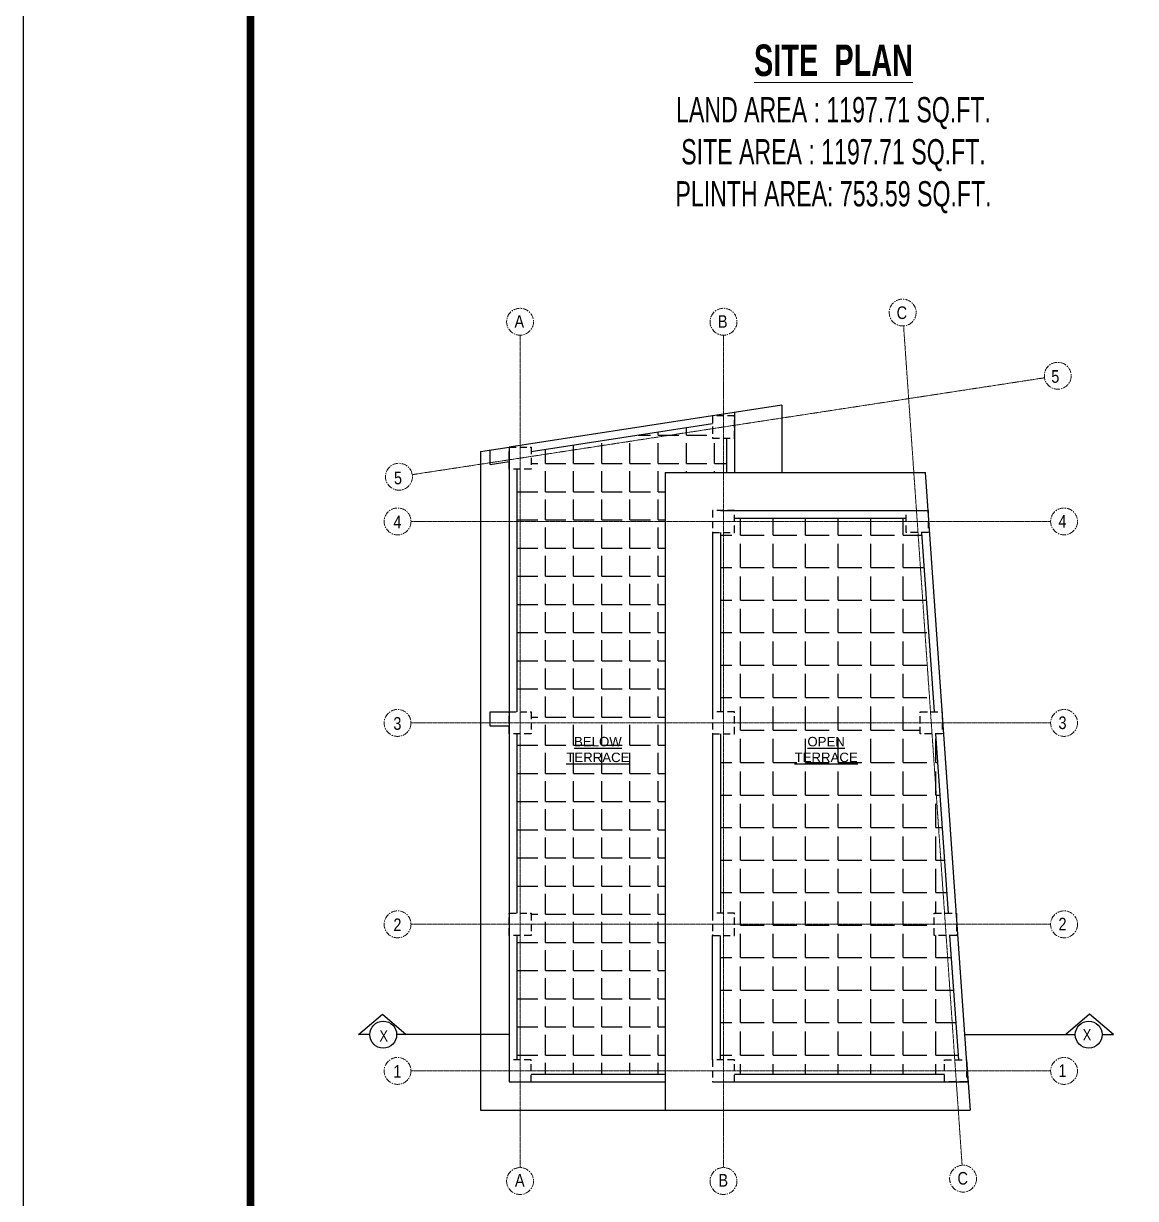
# Model space of a CAD drawing. Header units: inches. Extents: x -5142662 to -4941318, y -3361958 to -3160563.
# Drawn here: x -5012412 to -5011706, y -3261466 to -3260721 of the extents above; entities that cross this region are included whole.
import ezdxf

# ---------------------------------------------------------------- set-up
doc = ezdxf.new("R2010")
doc.units = ezdxf.units.IN
doc.header["$LTSCALE"] = 2
doc.header["$MEASUREMENT"] = 0
doc.linetypes.add('CENTER', pattern=[2, 1.25, -0.25, 0.25, -0.25])
doc.linetypes.add('HIDDEN', pattern=[0.375, 0.25, -0.125])
doc.layers.get('0').update_dxf_attribs({"linetype": 'CONTINUOUS'})
doc.layers.add('A-Hatch', color=7, linetype='CONTINUOUS')
for name, color, linetype, lineweight in [('Annotations-Bold.w', 177, 'CONTINUOUS', 13), ('TEXT', 181, 'CONTINUOUS', 25), ('Text-100.w', 254, 'CONTINUOUS', 9)]:
    doc.layers.add(name, color=color, linetype=linetype, lineweight=lineweight)
doc.styles.add('ARAIL', font='ARIALN.TTF')
doc.styles.add('Arial', font='arial.ttf', dxfattribs={"width": 0.8, "height": 12})
doc.styles.add('arial.', font='arial.ttf')

msp = doc.modelspace()

# ---------------------------------------------------------------- hatches: boundary and pattern name
at = {"layer": 'A-Hatch', "ltscale": 0.5}
h = msp.add_hatch(dxfattribs=at)
h.set_pattern_fill('ANGLE', color=256, scale=65)
h.set_pattern_definition([(0, (77468.185, -2583.883), (0, 17.875), [13, -4.875]), (90, (77468.185, -2583.883), (-17.875, 1e-15), [13, -4.875])])
h.paths.add_polyline_path([(-5012004.63, -3261005.51), (-5011965.63, -3261005.51), (-5011965.63, -3260983.58), (-5011974.63, -3260983.58), (-5011974.63, -3260974.64), (-5012089.63, -3260992.27), (-5012089.63, -3261003.35), (-5012098.63, -3261003.35), (-5012098.63, -3261157.35), (-5012089.63, -3261157.35), (-5012089.63, -3261171.35), (-5012098.63, -3261171.35), (-5012098.63, -3261285.11), (-5012089.63, -3261285.11), (-5012089.63, -3261299.11), (-5012098.63, -3261299.11), (-5012098.63, -3261378.11), (-5012089.63, -3261378.11), (-5012089.63, -3261387.11), (-5012004.63, -3261387.11)])
h.paths.add_polyline_path([(-5012068.69, -3261192.01), (-5012025.64, -3261192.01), (-5012025.64, -3261169.54), (-5012068.69, -3261169.54)], flags=24)
h = msp.add_hatch(dxfattribs=at)
h.set_pattern_fill('ANGLE', color=256, scale=75)
h.set_pattern_definition([(0, (77468.185, -2583.883), (0, 20.625), [15, -5.625]), (90, (77468.185, -2583.883), (-20.625, 1e-15), [15, -5.625])])
h.paths.add_polyline_path([(-5011832.91, -3261171.35), (-5011842.88, -3261171.35), (-5011842.88, -3261157.35), (-5011833.89, -3261157.35), (-5011841.83, -3261043.51), (-5011851.79, -3261043.51), (-5011851.79, -3261034.51), (-5011960.63, -3261034.51), (-5011960.63, -3261043.51), (-5011969.63, -3261043.51), (-5011969.63, -3261157.35), (-5011960.63, -3261157.35), (-5011960.63, -3261171.35), (-5011969.63, -3261171.35), (-5011969.63, -3261285.11), (-5011960.63, -3261285.11), (-5011960.63, -3261299.11), (-5011969.63, -3261299.11), (-5011969.63, -3261378.11), (-5011960.63, -3261378.11), (-5011960.63, -3261387.11), (-5011827.49, -3261387.11), (-5011827.49, -3261378.11), (-5011818.5, -3261378.11), (-5011824.01, -3261299.11), (-5011833.97, -3261299.11), (-5011833.97, -3261285.11), (-5011824.98, -3261285.11)])
h.paths.add_polyline_path([(-5011923.94, -3261192.01), (-5011880.89, -3261192.01), (-5011880.89, -3261169.54), (-5011923.94, -3261169.54)], flags=24)

# ---------------------------------------------------------------- linework, layer by layer
at = {"ltscale": 0.5}
for p, q in [((-5011930.63, -3260962.84), (-5012103.63, -3260989.35)), ((-5011930.63, -3260962.84), (-5011930.63, -3261005.51)), ((-5011960.63, -3260967.43), (-5011960.63, -3261005.51)), ((-5011974.63, -3260974.64), (-5012089.63, -3260992.27)), ((-5011965.63, -3260983.58), (-5011965.63, -3261005.51)), ((-5012121.63, -3260992.11), (-5012103.63, -3260989.35)), ((-5012121.63, -3260992.11), (-5012121.63, -3261410.11)), ((-5012115.63, -3261000.3), (-5012115.63, -3260991.19)), ((-5012103.63, -3260989.35), (-5012103.63, -3261157.35)), ((-5012115.63, -3261000.3), (-5012103.63, -3260998.46)), ((-5012098.63, -3261003.35), (-5012098.63, -3261157.35)), ((-5012004.63, -3261005.51), (-5012004.63, -3261410.11)), ((-5012004.63, -3261005.51), (-5011839.46, -3261005.51)), ((-5011812.51, -3261392.11), (-5011839.46, -3261005.51)), ((-5011969.63, -3261029.51), (-5011960.63, -3261029.51)), ((-5011960.63, -3261029.51), (-5011837.79, -3261029.51)), ((-5011960.63, -3261034.51), (-5011851.79, -3261034.51)), ((-5011974.63, -3261043.51), (-5011974.63, -3261157.35)), ((-5011969.63, -3261043.51), (-5011969.63, -3261157.35)), ((-5011833.89, -3261157.35), (-5011841.83, -3261043.51)), ((-5012115.63, -3261157.35), (-5012103.63, -3261157.35)), ((-5012115.63, -3261166.35), (-5012115.63, -3261157.35)), ((-5012103.63, -3261157.35), (-5012103.63, -3261392.11)), ((-5012103.63, -3261166.35), (-5012115.63, -3261166.35)), ((-5012098.63, -3261171.35), (-5012098.63, -3261285.11)), ((-5011974.63, -3261171.35), (-5011974.63, -3261285.11)), ((-5011969.63, -3261171.35), (-5011969.63, -3261285.11)), ((-5011824.98, -3261285.11), (-5011832.91, -3261171.35)), ((-5012098.63, -3261299.11), (-5012098.63, -3261378.11)), ((-5012098.63, -3261299.11), (-5012098.63, -3261378.11)), ((-5011974.63, -3261378.11), (-5011974.63, -3261299.11)), ((-5011969.63, -3261378.11), (-5011969.63, -3261299.11)), ((-5011818.5, -3261378.11), (-5011824.01, -3261299.11)), ((-5011813.49, -3261378.11), (-5011811.26, -3261410.11)), ((-5012089.63, -3261387.11), (-5012004.63, -3261387.11)), ((-5011960.63, -3261387.11), (-5011827.49, -3261387.11)), ((-5012103.63, -3261392.11), (-5012004.63, -3261392.11)), ((-5011974.63, -3261392.11), (-5011812.51, -3261392.11)), ((-5012121.63, -3261410.11), (-5011811.26, -3261410.11))]:
    msp.add_line(p, q, dxfattribs=at)
msp.add_lwpolyline([(-5012411.5, -3262044.85), (-5012411.5, -3259799.81), (-5009236.7, -3259799.81), (-5009236.7, -3262044.85)], close=True)
at = {"const_width": 4.8}
msp.add_lwpolyline([(-5009284.7, -3261996.85), (-5009284.7, -3259847.81), (-5012267.5, -3259847.81), (-5012267.5, -3261996.85)], close=True, dxfattribs=at)
at = {"linetype": 'HIDDEN', "ltscale": 9}
for points in [[(-5011960.63, -3260969.58), (-5011974.63, -3260969.58), (-5011974.63, -3260983.58), (-5011960.63, -3260983.58)], [(-5012103.63, -3260989.35), (-5012089.63, -3260989.35), (-5012089.63, -3261003.35), (-5012103.63, -3261003.35)], [(-5011960.63, -3261029.51), (-5011974.63, -3261029.51), (-5011974.63, -3261043.51), (-5011960.63, -3261043.51)], [(-5011851.79, -3261029.51), (-5011837.79, -3261029.51), (-5011837.79, -3261043.51), (-5011851.79, -3261043.51)], [(-5012103.63, -3261157.35), (-5012089.63, -3261157.35), (-5012089.63, -3261171.35), (-5012103.63, -3261171.35)], [(-5011960.63, -3261157.35), (-5011974.63, -3261157.35), (-5011974.63, -3261171.35), (-5011960.63, -3261171.35)], [(-5011842.88, -3261157.35), (-5011828.88, -3261157.35), (-5011828.88, -3261171.35), (-5011842.88, -3261171.35)], [(-5012103.63, -3261285.11), (-5012089.63, -3261285.11), (-5012089.63, -3261299.11), (-5012103.63, -3261299.11)], [(-5011960.63, -3261285.11), (-5011974.63, -3261285.11), (-5011974.63, -3261299.11), (-5011960.63, -3261299.11)], [(-5011833.97, -3261285.11), (-5011819.97, -3261285.11), (-5011819.97, -3261299.11), (-5011833.97, -3261299.11)], [(-5012089.63, -3261378.11), (-5012103.63, -3261378.11), (-5012103.63, -3261392.11), (-5012089.63, -3261392.11)], [(-5011960.63, -3261378.11), (-5011974.63, -3261378.11), (-5011974.63, -3261392.11), (-5011960.63, -3261392.11)], [(-5011827.49, -3261378.11), (-5011813.49, -3261378.11), (-5011813.49, -3261392.11), (-5011827.49, -3261392.11)]]:
    msp.add_lwpolyline(points, close=True, dxfattribs=at)
at = {"layer": 'Annotations-Bold.w', "linetype": 'CENTER', "ltscale": 0.3}
for p, q in [((-5011853.44, -3260912.48), (-5011816.32, -3261444.94)), ((-5012096.63, -3260918.33), (-5012096.63, -3261446.44)), ((-5011967.63, -3260918.33), (-5011967.63, -3261446.44)), ((-5011764.1, -3260945.38), (-5012164.99, -3261006.83)), ((-5011760.22, -3261036.51), (-5012165.79, -3261036.51)), ((-5011760.22, -3261164.35), (-5012165.79, -3261164.35)), ((-5011760.22, -3261292.11), (-5012165.79, -3261292.11)), ((-5011760.22, -3261385.11), (-5012165.79, -3261385.11))]:
    msp.add_line(p, q, dxfattribs=at)
at = {"layer": 'Annotations-Bold.w', "linetype": 'CENTER', "ltscale": 1.5}
for centre in [(-5011854.03, -3260903.96), (-5012096.63, -3260909.8), (-5011967.63, -3260909.8), (-5011755.66, -3260944.09), (-5012173.43, -3261008.13), (-5012174.32, -3261036.51), (-5011751.68, -3261036.51), (-5012174.32, -3261164.35), (-5011751.68, -3261164.35), (-5012174.32, -3261292.11), (-5011751.68, -3261292.11), (-5012174.32, -3261385.11), (-5011751.68, -3261385.11), (-5012096.63, -3261454.97), (-5011967.63, -3261454.97), (-5011815.72, -3261453.45)]:
    msp.add_circle(centre, 8.53, dxfattribs=at)
at = {"layer": 'TEXT'}
for points in [[(-5012191.97, -3261362.11), (-5012199.11, -3261362.11), (-5012183.97, -3261349.03), (-5012168.82, -3261362.11)], [(-5011727.5, -3261362.11), (-5011720.36, -3261362.11), (-5011735.51, -3261349.03), (-5011750.65, -3261362.11)], [(-5012103.63, -3261362.11), (-5012174.9, -3261362.11)], [(-5011814.6, -3261362.11), (-5011744.57, -3261362.11)]]:
    msp.add_lwpolyline(points, dxfattribs=at)
for centre in [(-5012183.43, -3261362.11), (-5011736.04, -3261362.11)]:
    msp.add_circle(centre, 8.53, dxfattribs=at)

# ---------------------------------------------------------------- texts
at = {"layer": 'Annotations-Bold.w', "linetype": 'CENTER', "ltscale": 1.5, "char_height": 8, "attachment_point": 1, "style": 'ARAIL'}
for s, insert in [('A', (-5012100.17, -3260905.66)), ('B', (-5011971.17, -3260905.66)), ('C', (-5011857.85, -3260900.08)), ('5', (-5011759.79, -3260940.53)), ('5', (-5012176.6, -3261004.9)), ('4', (-5012176.97, -3261032.84)), ('4', (-5011755.22, -3261032.38)), ('3', (-5011755.22, -3261160.22)), ('3', (-5012176.97, -3261160.68)), ('2', (-5012176.97, -3261288.44)), ('2', (-5011755.22, -3261287.97)), ('1', (-5012176.97, -3261381.44)), ('1', (-5011755.22, -3261380.97)), ('A', (-5012099.87, -3261450.51)), ('B', (-5011970.87, -3261450.51)), ('C', (-5011819.26, -3261449.23))]:
    msp.add_mtext_dynamic_manual_height_columns(s, width=6.5393, gutter_width=100, heights=[0], dxfattribs=dict(at, insert=insert))
at = {"layer": 'TEXT', "lineweight": -2, "char_height": 6, "width": 127.5059, "attachment_point": 5, "style": 'arial.'}
for s, insert in [('{\\LBELOW \\PTERRACE}', (-5012047.29, -3261181.23)), ('{\\LOPEN\\PTERRACE}', (-5011902.54, -3261181.23))]:
    msp.add_mtext(s, dxfattribs=dict(at, insert=insert))
at = {"layer": 'TEXT', "char_height": 7.2, "style": 'ARAIL'}
for insert, attachment_point in [((-5012180.35, -3261359.27), 3), ((-5011739.87, -3261358.61), 1)]:
    msp.add_mtext_dynamic_manual_height_columns('X', width=125.4648, gutter_width=90, heights=[0], dxfattribs=dict(at, insert=insert, attachment_point=attachment_point))
at = {"layer": 'Text-100.w', "insert": (-5011897.88, -3260733.94), "char_height": 20, "width": 569.1024, "attachment_point": 2, "style": 'Arial'}
msp.add_mtext('\\A1;{\\fArial Narrow|b1|i0|c0|p34;\\LSITE  PLAN\\P\\fArial Narrow|b0|i0|c0|p34;\\H0.8x;\\lLAND AREA : 1197.71 SQ.FT.\\PSITE AREA : 1197.71 SQ.FT.\\PPLINTH AREA: 753.59 SQ.FT.}', dxfattribs=at)

doc.saveas('drawing.dxf')
